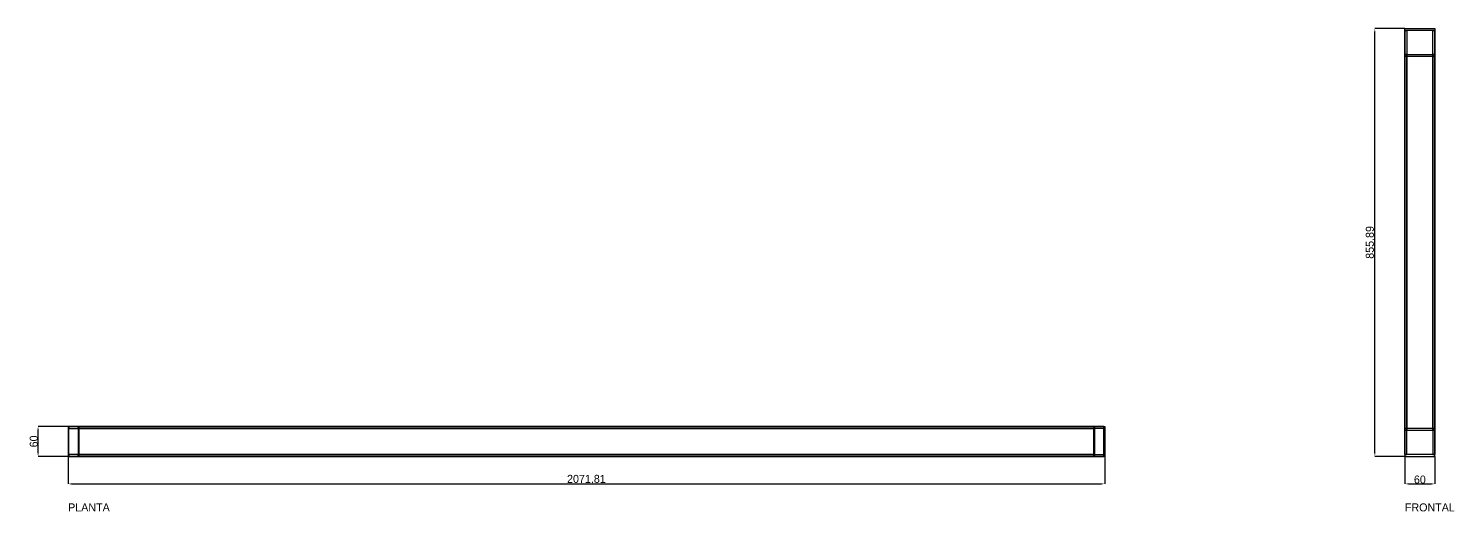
# Model space of a CAD drawing. Header units: millimetres. Extents: x -79 to 41330, y -75911 to 371.
# Drawn here: x 2593 to 5443, y -6850 to -5884 of the extents above; entities that cross this region are included whole.
import ezdxf

# ---------------------------------------------------------------- set-up
doc = ezdxf.new("R2010")
doc.units = ezdxf.units.MM
for name, color, linetype in [('R17_COTAS_P', 1, 'Continuous'), ('R17_PIEZAS_P', 3, 'Continuous'), ('R17_TEXTOS', 7, 'Continuous')]:
    doc.layers.add(name, color=color, linetype=linetype)
doc.dimstyles.get("Standard").update_dxf_attribs({"dimtxt": 2.5, "dimasz": 2.5, "dimexe": 1.25, "dimexo": 0.625, "dimtad": 1, "dimcen": 2.5, "dimazin": 3, "dimtfac": 1, "dimtmove": 0, "dimatfit": 3})

# ---------------------------------------------------------------- blocks, each defined once
blk = doc.blocks.new('_CLOSEDFILLED')
at = {"color": 0, "linetype": 'BYBLOCK'}
blk.add_solid([(-1, 0.16), (0, 0), (-1, -0.16)], dxfattribs=at)
blk = doc.blocks.new('*D35')
for p, q in [((2671.8, -6739.9), (2671.8, -6794.9)), ((4743.6, -6739.9), (4743.6, -6794.9)), ((2678.8, -6794.9), (4736.6, -6794.9))]:
    blk.add_line(p, q)
at = {"layer": 'Defpoints'}
for p in [(2671.8, -6739.9), (4743.6, -6739.9), (2671.8, -6794.9)]:
    blk.add_point(p, dxfattribs=at)
at = {"layer": 'R17_COTAS_P', "xscale": 7, "yscale": 7, "rotation": 180}
blk.add_blockref('_CLOSEDFILLED', (2671.8, -6794.9), dxfattribs=at)
at = {"layer": 'R17_COTAS_P', "xscale": 7, "yscale": 7}
blk.add_blockref('_CLOSEDFILLED', (4743.6, -6794.9), dxfattribs=at)
at = {"layer": 'R17_COTAS_P', "insert": (3707.7, -6786.3), "char_height": 16, "attachment_point": 5}
blk.add_mtext('2071,81', dxfattribs=at)
blk = doc.blocks.new('*D36')
for p, q in [((2671.8, -6679.9), (2611.8, -6679.9)), ((2611.8, -6732.9), (2611.8, -6686.9)), ((2671.8, -6739.9), (2611.8, -6739.9))]:
    blk.add_line(p, q)
at = {"layer": 'Defpoints'}
for p in [(2671.8, -6679.9), (2611.8, -6739.9), (2671.8, -6739.9)]:
    blk.add_point(p, dxfattribs=at)
at = {"layer": 'R17_COTAS_P', "xscale": 7, "yscale": 7}
for p, rotation in [((2611.8, -6679.9), 90), ((2611.8, -6739.9), 270)]:
    blk.add_blockref('_CLOSEDFILLED', p, dxfattribs=dict(at, rotation=rotation))
at = {"layer": 'R17_COTAS_P', "insert": (2603.2, -6709.9), "char_height": 16, "attachment_point": 5, "rotation": 90}
blk.add_mtext('60', dxfattribs=at)
blk = doc.blocks.new('*D37')
for p, q in [((5343.6, -6739.9), (5343.6, -6794.9)), ((5403.6, -6739.9), (5403.6, -6794.9)), ((5350.6, -6794.9), (5396.6, -6794.9))]:
    blk.add_line(p, q)
at = {"layer": 'Defpoints'}
for p in [(5343.6, -6739.9), (5403.6, -6739.9), (5343.6, -6794.9)]:
    blk.add_point(p, dxfattribs=at)
at = {"layer": 'R17_COTAS_P', "xscale": 7, "yscale": 7, "rotation": 180}
blk.add_blockref('_CLOSEDFILLED', (5343.6, -6794.9), dxfattribs=at)
at = {"layer": 'R17_COTAS_P', "xscale": 7, "yscale": 7}
blk.add_blockref('_CLOSEDFILLED', (5403.6, -6794.9), dxfattribs=at)
at = {"layer": 'R17_COTAS_P', "insert": (5373.6, -6786.3), "char_height": 16, "attachment_point": 5}
blk.add_mtext('60', dxfattribs=at)
blk = doc.blocks.new('*D38')
for p, q in [((5343.6, -5884), (5283.6, -5884)), ((5283.6, -6732.9), (5283.6, -5891)), ((5343.6, -6739.9), (5283.6, -6739.9))]:
    blk.add_line(p, q)
at = {"layer": 'Defpoints'}
for p in [(5343.6, -5884), (5283.6, -6739.9), (5343.6, -6739.9)]:
    blk.add_point(p, dxfattribs=at)
at = {"layer": 'R17_COTAS_P', "xscale": 7, "yscale": 7}
for p, rotation in [((5283.6, -5884), 90), ((5283.6, -6739.9), 270)]:
    blk.add_blockref('_CLOSEDFILLED', p, dxfattribs=dict(at, rotation=rotation))
at = {"layer": 'R17_COTAS_P', "insert": (5275, -6311.9), "char_height": 16, "attachment_point": 5, "rotation": 90}
blk.add_mtext('855,89', dxfattribs=at)

msp = doc.modelspace()

# ---------------------------------------------------------------- linework, layer by layer
at = {"layer": 'R17_PIEZAS_P'}
for p, q in [((5343.625, -6684), (5343.625, -5884)), ((5343.625, -5884), (5403.625, -5884)), ((5343.625, -5887.726), (5343.625, -5884)), ((5403.625, -5887.726), (5343.625, -5887.726)), ((5343.625, -5887.726), (5343.625, -6687.726)), ((5343.625, -5887.726), (5347.625, -5887.726)), ((5343.625, -5936.168), (5343.625, -5887.726)), ((5347.625, -5887.726), (5347.625, -6687.726)), ((5347.625, -5887.726), (5347.625, -5936.168)), ((5399.625, -6687.726), (5399.625, -5887.726)), ((5399.625, -5887.726), (5403.625, -5887.726)), ((5399.625, -5936.168), (5399.625, -5887.726)), ((5403.625, -5884), (5403.625, -6684)), ((5403.625, -5884), (5403.625, -5887.726)), ((5403.625, -6687.726), (5403.625, -5887.726)), ((5403.625, -5887.726), (5403.625, -5936.168)), ((5343.625, -6736.168), (5343.625, -5936.168)), ((5343.625, -5936.168), (5403.625, -5936.168)), ((5343.625, -5939.895), (5343.625, -5936.168)), ((5347.625, -5936.168), (5343.625, -5936.168)), ((5403.625, -5939.895), (5343.625, -5939.895)), ((5343.625, -5939.895), (5343.625, -6739.895)), ((5347.625, -6736.168), (5347.625, -5936.168)), ((5403.625, -5936.168), (5399.625, -5936.168)), ((5399.625, -5936.168), (5399.625, -6736.168)), ((5403.625, -5936.168), (5403.625, -6736.168)), ((5403.625, -5936.168), (5403.625, -5939.895)), ((5403.625, -6739.895), (5403.625, -5939.895)), ((4721.813, -6679.895), (2671.813, -6679.895)), ((2671.813, -6679.895), (2671.813, -6739.895)), ((2673.267, -6679.895), (2671.813, -6679.895)), ((2673.267, -6739.895), (2673.267, -6679.895)), ((2673.267, -6679.895), (4723.267, -6679.895)), ((2673.267, -6679.895), (2673.267, -6683.895)), ((2692.171, -6679.895), (2673.267, -6679.895)), ((2673.267, -6683.895), (4723.267, -6683.895)), ((2673.267, -6683.895), (2692.171, -6683.895)), ((4742.171, -6679.895), (2692.171, -6679.895)), ((2692.171, -6679.895), (2692.171, -6739.895)), ((2693.625, -6679.895), (2692.171, -6679.895)), ((2692.171, -6683.895), (2692.171, -6679.895)), ((4742.171, -6683.895), (2692.171, -6683.895)), ((2693.625, -6739.895), (2693.625, -6679.895)), ((2693.625, -6679.895), (4743.625, -6679.895)), ((4721.813, -6739.895), (4721.813, -6679.895)), ((4721.813, -6679.895), (4723.267, -6679.895)), ((4723.267, -6679.895), (4723.267, -6739.895)), ((4723.267, -6683.895), (4723.267, -6679.895)), ((4723.267, -6679.895), (4742.171, -6679.895)), ((4742.171, -6683.895), (4723.267, -6683.895)), ((4742.171, -6739.895), (4742.171, -6679.895)), ((4742.171, -6679.895), (4743.625, -6679.895)), ((4742.171, -6679.895), (4742.171, -6683.895)), ((4743.625, -6679.895), (4743.625, -6739.895)), ((5403.625, -6684), (5343.625, -6684)), ((5343.625, -6684), (5343.625, -6687.726)), ((5343.625, -6687.726), (5403.625, -6687.726)), ((5347.625, -6687.726), (5343.625, -6687.726)), ((5343.625, -6687.726), (5343.625, -6736.168)), ((5347.625, -6736.168), (5347.625, -6687.726)), ((5403.625, -6687.726), (5399.625, -6687.726)), ((5399.625, -6687.726), (5399.625, -6736.168)), ((5403.625, -6687.726), (5403.625, -6684)), ((5403.625, -6736.168), (5403.625, -6687.726)), ((2671.813, -6739.895), (4721.813, -6739.895)), ((2671.813, -6739.895), (2673.267, -6739.895)), ((4723.267, -6735.895), (2673.267, -6735.895)), ((2673.267, -6735.895), (2673.267, -6739.895)), ((2692.171, -6735.895), (2673.267, -6735.895)), ((4723.267, -6739.895), (2673.267, -6739.895)), ((2673.267, -6739.895), (2692.171, -6739.895)), ((2692.171, -6739.895), (2692.171, -6735.895)), ((2692.171, -6735.895), (4742.171, -6735.895)), ((2692.171, -6739.895), (4742.171, -6739.895)), ((2692.171, -6739.895), (2693.625, -6739.895)), ((4743.625, -6739.895), (2693.625, -6739.895)), ((4723.267, -6739.895), (4721.813, -6739.895)), ((4723.267, -6739.895), (4723.267, -6735.895)), ((4723.267, -6735.895), (4742.171, -6735.895)), ((4742.171, -6739.895), (4723.267, -6739.895)), ((4742.171, -6735.895), (4742.171, -6739.895)), ((4743.625, -6739.895), (4742.171, -6739.895)), ((5403.625, -6736.168), (5343.625, -6736.168)), ((5343.625, -6736.168), (5343.625, -6739.895)), ((5343.625, -6736.168), (5347.625, -6736.168)), ((5343.625, -6739.895), (5403.625, -6739.895)), ((5399.625, -6736.168), (5403.625, -6736.168)), ((5403.625, -6739.895), (5403.625, -6736.168))]:
    msp.add_line(p, q, dxfattribs=at)

# ---------------------------------------------------------------- texts
at = {"layer": 'R17_TEXTOS'}
for s, p in [('PLANTA', (2671.813, -6849.895)), ('FRONTAL', (5343.625, -6849.895))]:
    msp.add_text(s, height=16, dxfattribs=at).set_placement(p)

# ---------------------------------------------------------------- dimensions: what is measured, and where the dimension line sits
at = {"layer": 'R17_COTAS_P'}
for base, p1, p2, picture, middle in [((5283.6251, -6739.8947), (5343.6251, -6739.8947), (5343.6251, -5884), '*D38', (5275.0001, -6311.9473)), ((2611.813, -6739.895), (2671.813, -6739.895), (2671.813, -6679.895), '*D36', (2603.188, -6709.895))]:
    dim = msp.add_linear_dim(base=base, p1=p1, p2=p2, angle=90, dimstyle='Standard', override={"dimtxt": 16, "dimasz": 7, "dimtad": 1, "dimdec": 2}, dxfattribs=at)
    dim.commit()
    dim.dimension.update_dxf_attribs({"geometry": picture, "text_midpoint": middle})
for base, p1, p2, picture, middle in [((2671.813, -6794.895), (2671.813, -6739.895), (4743.625, -6739.895), '*D35', (3707.719, -6786.27)), ((5343.625, -6794.895), (5343.625, -6739.895), (5403.625, -6739.895), '*D37', (5373.625, -6786.27))]:
    dim = msp.add_linear_dim(base=base, p1=p1, p2=p2, dimstyle='Standard', override={"dimtxt": 16, "dimasz": 7, "dimtad": 1, "dimdec": 2}, dxfattribs=at)
    dim.commit()
    dim.dimension.update_dxf_attribs({"geometry": picture, "text_midpoint": middle})

doc.saveas('drawing.dxf')
